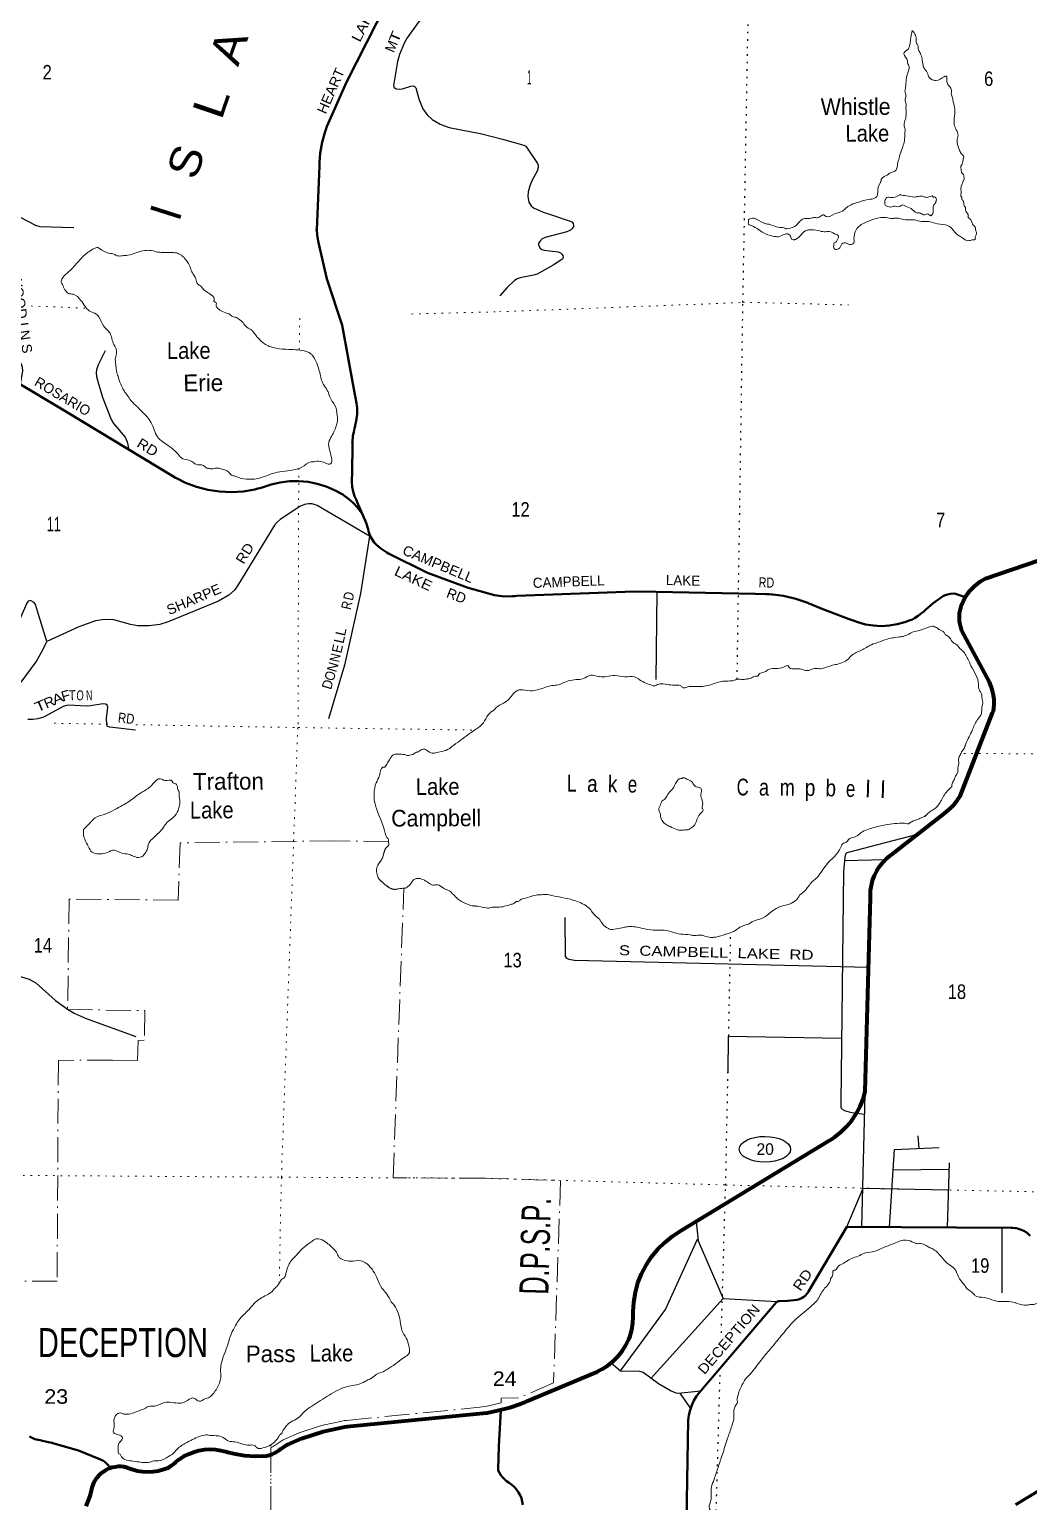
# Model space of a CAD drawing. Header units: feet. Extents: x -493433 to -244333, y 184684 to 373072.
# Drawn here: x -403389 to -391363, y 340089 to 357814 of the extents above; entities that cross this region are included whole.
import ezdxf
from ezdxf.enums import TextEntityAlignment as Align

# ---------------------------------------------------------------- set-up
doc = ezdxf.new("R2010")
doc.units = ezdxf.units.FT
doc.header["$LTSCALE"] = 60
for name, pattern in [('DOT_DASHED', [7.7, 5, -1.2, 0.3, -1.2]), ('DOTTED', [1.5, 0.3, -1.2]), ('LONG_DASH_SHORT_DASH', [9.9, 6, -1.2, 1.5, -1.2])]:
    doc.linetypes.add(name, pattern=pattern)
for name, color, linetype, lineweight in [('11', 7, 'LONG_DASH_SHORT_DASH', 60), ('17', 7, 'Continuous', 25), ('23', 7, 'Continuous', 70), ('26', 7, 'Continuous', 40), ('27', 7, 'Continuous', 13), ('29', 7, 'Continuous', 25), ('30', 7, 'Continuous', 13), ('39', 7, 'Continuous', 13), ('41', 7, 'Continuous', 13), ('44', 7, 'DOT_DASHED', 13), ('6', 7, 'DOTTED', 25), ('7', 7, 'DOTTED', 13)]:
    doc.layers.add(name, color=color, linetype=linetype, lineweight=lineweight)
doc.layers.add('42', color=7, linetype='Continuous')

msp = doc.modelspace()

# ---------------------------------------------------------------- linework, layer by layer
at = {"layer": '11'}
msp.add_lwpolyline([(-391518.18, 340051.89), (-391062.98, 340327.45), (-390511.72, 340572.89), (-390125.9, 340666.28), (-389690.51, 340664.76), (-389327.39, 340589.64), (-388778.07, 340445.39), (-388372.74, 340286.98), (-388129.99, 340088.07)], dxfattribs=at)
at = {"layer": '17'}
msp.add_ellipse((-394536.5, 344330.83), major_axis=(-309.24, 1), ratio=0.500121, dxfattribs=at)
at = {"layer": '23'}
for points in [[(-392126.98, 350977.87), (-392072.92, 351051.3), (-392013.55, 351110.72), (-391946.75, 351165.18), (-391881.87, 351203.94), (-390743.54, 351592.23)], [(-397968.34, 341147.99), (-397881.08, 341158.32), (-397753.42, 341186.79), (-397606.75, 341221.41), (-397464.5, 341271.18), (-397450.34, 341277.23), (-397426.48, 341287.42), (-397400.34, 341298.36), (-396588.67, 341638.08), (-396563.56, 341648.58), (-396538.67, 341661.33), (-396492.42, 341685), (-396425.37, 341728.71), (-396363.25, 341779.19), (-396306.75, 341835.89), (-396256.49, 341898.18), (-396213.01, 341965.39), (-396176.8, 342036.77), (-396171.48, 342049.75), (-396159.62, 342078.72), (-396153.91, 342099.75), (-396138.7, 342155.73), (-396125.28, 342238.57), (-396120.6, 342322.36), (-396121.44, 342361.82), (-396121.65, 342371.74), (-396114.73, 342489.8), (-396095.5, 342606.49), (-396064.19, 342720.53), (-396021.12, 342830.68), (-395966.78, 342935.72), (-395901.75, 343034.5), (-395826.76, 343125.95), (-395742.61, 343209.05), (-395650.24, 343282.91), (-395550.66, 343346.7), (-393761.23, 344436.91), (-393749.01, 344444.36), (-393711.23, 344469.53), (-393698.45, 344478.04), (-393622.38, 344537.65), (-393552.96, 344604.88), (-393490.95, 344678.99), (-393437.02, 344759.19), (-393391.77, 344844.58), (-393355.7, 344934.23), (-393329.2, 345027.16), (-393267.13, 347363.99), (-393266.47, 347389.02), (-393265.38, 347413.99), (-393263.98, 347445.97), (-393255.06, 347507.56), (-393239.74, 347567.88), (-393218.2, 347626.28), (-393190.68, 347682.1), (-393157.47, 347734.74), (-393118.94, 347783.61), (-393075.51, 347828.2), (-393052.67, 347847.2), (-393027.99, 347867.73), (-393002.67, 347887.41), (-392378.34, 348372.48), (-392346.02, 348399.87), (-392320.79, 348421.26), (-392296.02, 348444.29), (-392261.74, 348478.54), (-392221.23, 348528.52), (-392186.17, 348582.45), (-391796.78, 349586.55), (-391787.09, 349611.54), (-391782.75, 349636.55), (-391777.43, 349689.9), (-391777.71, 349744.6), (-391783.72, 349798.98), (-391795.37, 349852.43), (-391812.55, 349904.37), (-391835.06, 349954.22), (-392166.47, 350572.73), (-392194.15, 350684.91), (-392194.15, 350786.41), (-392171.89, 350882.96), (-392126.98, 350977.87)], [(-402240.89, 340507.83), (-402225.82, 340504.78), (-402190.89, 340491.31), (-402154.99, 340477.49), (-402092.4, 340460.66), (-402028.39, 340450.47), (-401963.67, 340447.02), (-401898.94, 340450.35), (-401834.91, 340460.43), (-401772.29, 340477.15), (-401736.77, 340490.75), (-401711.85, 340500.3), (-401686.77, 340517.46), (-401675.24, 340525.34), (-401650.14, 340542.52), (-401625.24, 340564.12), (-401588.83, 340594.04), (-401533.46, 340630.58), (-401474.57, 340661.12), (-401412.81, 340685.34), (-401348.85, 340702.98), (-401283.41, 340713.83), (-401217.18, 340717.78), (-401150.91, 340714.79), (-401085.31, 340704.89), (-401050.24, 340695.76), (-401025.24, 340691.17), (-401000.24, 340684.51), (-400932.64, 340666.5), (-400802.09, 340644.07), (-400669.9, 340635.41), (-400537.53, 340640.62), (-400502.67, 340648.63), (-400468.83, 340660.24), (-400436.4, 340675.32), (-400413.83, 340688.84), (-400388.83, 340705.41), (-400363.83, 340722.59), (-400327.07, 340747.86), (-400298.38, 340767.58), (-400277.07, 340776.79), (-400114.68, 340846.92), (-399852.94, 340932.65), (-399613.42, 340984.15), (-399591.06, 340988.96), (-399563.42, 340991.67), (-397968.34, 341147.99)], [(-402707.48, 340034.93), (-402662.55, 340146.5), (-402640.92, 340216.79), (-402640.29, 340221.26), (-402633.17, 340256.41), (-402622.42, 340290.63), (-402608.15, 340323.53), (-402590.52, 340354.77), (-402569.72, 340383.99), (-402545.98, 340410.87), (-402519.56, 340435.13), (-402490.75, 340456.49), (-402459.87, 340474.72), (-402427.25, 340489.63), (-402393.25, 340501.04), (-402358.24, 340508.84), (-402322.61, 340512.94), (-402286.74, 340513.29), (-402251.04, 340509.88), (-402240.89, 340507.83)]]:
    msp.add_lwpolyline(points, dxfattribs=at)
at = {"layer": '26'}
for p, q in [((-399938.86, 355397.25), (-399938.77, 355399.79)), ((-399930.06, 355399.45), (-399930.06, 355399.46)), ((-399501.81, 352832.89), (-399502.61, 352845.35)), ((-397704.46, 350988.72), (-397792.07, 351003.95)), ((-397677.3, 350986.16), (-397704.47, 350988.55)), ((-397747.19, 340463.91), (-397747.26, 340464.37))]:
    msp.add_line(p, q, dxfattribs=at)
for points in [[(-399930.06, 355399.46), (-399898.43, 356166.62), (-399897.4, 356191.65), (-399895.79, 356216.62), (-399888.79, 356325.53), (-399866.23, 356457.8), (-399829.96, 356586.98), (-399827.16, 356594.9), (-399818.38, 356619.78), (-399807.37, 356644.9), (-399572.62, 357180.24), (-399092.4, 358124.74), (-398789.74, 358754.86), (-398369.42, 359756.88), (-398358.85, 359782.09), (-398345.54, 359806.88), (-398332.25, 359831.62), (-398318.86, 359856.57), (-398296.83, 359881.62), (-398290.3, 359889.04), (-398258.54, 359918.32), (-398236.66, 359935.26)], [(-399501.44, 352844.18), (-399494.41, 352920.46), (-399485.86, 352964.4), (-399481.01, 352989.33), (-399475.4, 353014.4), (-399469.83, 353039.27), (-399467.78, 353049.53), (-399455.4, 353095.87), (-399446.1, 353180.67), (-399445.71, 353265.89), (-399446.77, 353282.23), (-399453.06, 353315.89), (-399488.85, 353507.66), (-399623.14, 354254.11), (-399808.72, 354810.1), (-399912.31, 355264.32), (-399918.87, 355293.09), (-399922.28, 355314.32), (-399926.85, 355342.83), (-399930.06, 355399.46)], [(-399389.77, 351988.5), (-399395.22, 351996.88), (-399440.18, 352057.85), (-399491.28, 352113.78), (-399547.94, 352164.06), (-399609.54, 352208.15), (-399617.53, 352213.21), (-399715.44, 352267.72), (-399818.51, 352311.7), (-399925.61, 352344.67), (-400035.57, 352366.26), (-400147.19, 352376.23), (-400259.24, 352374.49), (-400370.49, 352361.04), (-400479.73, 352336.04), (-400585.76, 352299.75), (-400589.57, 352298.62), (-400614.37, 352291.26), (-400639.57, 352285.07), (-400676.45, 352276), (-400816.3, 352252.71), (-400957.82, 352244.16), (-401099.45, 352250.46), (-401239.66, 352271.52), (-401376.89, 352307.12), (-401509.65, 352356.88), (-401611.49, 352407.74), (-401629.05, 352416.51), (-401661.49, 352436.1), (-402929.27, 353201.4), (-403358.63, 353456.84), (-403517.35, 353552.97)], [(-397792.07, 351003.95), (-398106.98, 351091.34), (-398597.94, 351273.39), (-399067.18, 351505.77), (-399085.79, 351515.66), (-399110.02, 351530.84), (-399134.95, 351546.45), (-399160.02, 351565.61), (-399213.08, 351610.07), (-399213.42, 351610.4), (-399238.79, 351638.31), (-399261.11, 351668.72), (-399280.13, 351701.29), (-399295.64, 351735.67), (-399307.47, 351771.49), (-399313.09, 351797.43), (-399336.84, 351874.47), (-399443.42, 352120.83), (-399454.23, 352145.83), (-399465.12, 352170.83), (-399475.07, 352194.18), (-399491.93, 352249.04), (-399502.96, 352305.35), (-399508.05, 352362.51), (-399507.3, 352409.04), (-399505.01, 352452.34), (-399504.95, 352459.04), (-399501.38, 352832.92)], [(-397677.28, 350986.31), (-397572.61, 350991.3), (-397547.61, 350992.05), (-397522.61, 350993.01), (-396108.61, 351047.11), (-395846.34, 351042.93), (-394654.19, 351019.68), (-394527.15, 351015.71), (-394489.58, 351012.98), (-394455.09, 351010.47), (-394439.58, 351008.58), (-394313.26, 350993.14), (-394164.69, 350958.94), (-394020.52, 350909.4), (-394006.84, 350903.65), (-393981.84, 350893.15), (-393956.84, 350882.52), (-393860.91, 350843.82), (-393522.62, 350713.59), (-393497.62, 350705.32), (-393472.62, 350695.94), (-393419.24, 350675.9), (-393326.32, 350651.07), (-393231.32, 350636.09), (-393135.27, 350631.12), (-393039.23, 350636.22), (-392944.25, 350651.33), (-392851.37, 350676.28), (-392786.6, 350701.19), (-392761.57, 350710.82), (-392736.6, 350726.08), (-392693.27, 350752.57), (-392651.7, 350784.39), (-392626.8, 350803.72), (-392601.7, 350825.8), (-392511.14, 350905.5), (-392385.58, 350994.56), (-392337.65, 351011.69), (-392303.01, 351016.64), (-392256.01, 351021.59), (-392218.89, 351011.69), (-392126.98, 350977.87)], [(-394359.43, 342501.8), (-394262.91, 342503.84), (-394182.99, 342513.95), (-394151.32, 342518.64), (-394132.99, 342523.3), (-394111.34, 342531.21), (-394089.85, 342541.72), (-394069.58, 342554.42), (-394052.83, 342567.54), (-394027.53, 342592.74), (-394012.95, 342617.24), (-393549, 343396.98), (-391571.51, 343383.73), (-391550.88, 343383.6), (-391521.51, 343380.13), (-391514.13, 343379.26), (-391482.32, 343372.08), (-391451.44, 343361.62), (-391421.82, 343347.98), (-391393.78, 343331.32), (-391367.65, 343311.83), (-391343.69, 343289.71)], [(-395358.55, 341357.78), (-395347.81, 341372.04), (-395332.49, 341392.39), (-395307.57, 341422.04), (-394402.31, 342484.93)], [(-394402.25, 342484.87), (-394397.57, 342488.98), (-394392.48, 342492.57), (-394387.05, 342495.62), (-394381.33, 342498.08), (-394375.39, 342499.92), (-394369.28, 342501.14), (-394363.08, 342501.71), (-394359.43, 342501.74)], [(-395483.74, 339618.4), (-395460.08, 341069.46), (-395452.12, 341130.76), (-395437.8, 341190.88), (-395417.27, 341249.19), (-395390.76, 341305.02), (-395358.55, 341357.78)], [(-397747.19, 340463.91), (-397747.24, 340472.71), (-397747.95, 340483.77), (-397739.64, 340752.83), (-397716.3, 341190.44)], [(-403122.48, 340797.72), (-403230.88, 340821.16), (-403260.63, 340827.59), (-403280.88, 340830.94), (-403286.96, 340831.95), (-403322.2, 340841.59), (-403356.24, 340854.86), (-403388.7, 340871.62)], [(-403106.65, 340794.3), (-403122.48, 340797.72), (-403135.28, 340801.5)], [(-402540.03, 340597.96), (-402553.87, 340605.16), (-402796.65, 340701.57), (-403122.48, 340797.72)], [(-402420.05, 340496.1), (-402430.66, 340513.29), (-402444.84, 340531.94), (-402460.89, 340549), (-402478.64, 340564.29), (-402497.88, 340577.64), (-402518.42, 340588.91), (-402540.03, 340597.97)], [(-397747.19, 340463.91), (-397732.78, 340434.36), (-397715.36, 340406.48), (-397695.13, 340380.57), (-397672.29, 340356.92), (-397647.11, 340335.79), (-397647.09, 340335.77), (-397612.83, 340314.94), (-397580.93, 340290.64), (-397551.75, 340263.14), (-397525.6, 340232.74), (-397502.77, 340199.77), (-397483.52, 340164.59), (-397468.04, 340127.6), (-397456.52, 340089.19), (-397449.08, 340049.79)]]:
    msp.add_lwpolyline(points, dxfattribs=at)
at = {"layer": '29'}
for p, q in [((-395837.86, 351042.76), (-395849.51, 349988.53)), ((-393094.02, 347814.4), (-393579.34, 347805.58)), ((-393368.29, 343395.77), (-393330.84, 344996.01)), ((-392680.94, 344341.61), (-392692.68, 344493.65)), ((-392994.86, 344081.86), (-392321.69, 344090.4)), ((-392319.26, 344169), (-392343.42, 343388.9)), ((-393549, 343396.98), (-393352.03, 343861.94)), ((-393352.03, 343861.94), (-392326.56, 343841.45)), ((-391685.22, 343384.49), (-391686.14, 342600.09)), ((-395907.5, 341576.41), (-395038.15, 342535.01)), ((-395560.29, 341394.26), (-395431.94, 341207.51))]:
    msp.add_line(p, q, dxfattribs=at)
for points in [[(-398688.2, 357925.39), (-398841.81, 357714.05), (-398872.58, 357658.86), (-398934.9, 357511.09), (-398960.28, 357427.97), (-398973.06, 357333.6), (-399007.43, 357141.01), (-399001.83, 357118.57), (-398974.09, 357100.69), (-398939.51, 357095.48), (-398896.83, 357099.53), (-398796.42, 357132.42), (-398761.36, 357134.18), (-398738.72, 357111.64), (-398700.51, 356978.69), (-398655.64, 356859.97), (-398602.56, 356786.08), (-398539.79, 356729.59), (-398443.31, 356672.94), (-398392.53, 356652.16), (-398335.05, 356632.77), (-397944.47, 356555.95), (-397693.89, 356493.95)], [(-397693.89, 356493.95), (-397438.77, 356421.58), (-397415.98, 356408.63), (-397396.49, 356386.7), (-397304.72, 356248.24), (-397272.24, 356199.02), (-397267.36, 356179.52), (-397266.15, 356151.08), (-397277.11, 356106.4), (-397343.73, 355991.94), (-397367.25, 355930.91), (-397386.74, 355857.79), (-397389.55, 355804.06), (-397377, 355735.92), (-397349.25, 355690.8), (-397320.96, 355665.23), (-397204.02, 355614.05), (-397129.16, 355588.06), (-396882.44, 355506.9), (-396861.73, 355495.84), (-396845.89, 355477.56), (-396838.58, 355456.84), (-396841.37, 355435.8), (-396860.51, 355411.75), (-396876.35, 355398.34), (-396921.11, 355379.12), (-397180.71, 355307.91), (-397216.2, 355291.1), (-397238.13, 355274.04), (-397251.53, 355256.97), (-397262.72, 355237.22), (-397262.49, 355217.98), (-397258.84, 355207.01), (-397241.79, 355182.63), (-397222.3, 355165.57), (-397193.56, 355157.54), (-397024.44, 355136.14), (-396998.16, 355124.14), (-396981.1, 355108.29), (-396968.92, 355091.23), (-396963.12, 355068.66), (-396967.7, 355057.11), (-396979.88, 355042.48), (-397085.92, 354974.67), (-397247.87, 354882.83), (-397278.33, 354868.21), (-397322.2, 354854.8), (-397480.54, 354823.12), (-397516.7, 354812.43), (-397552.4, 354790.22), (-397637.67, 354708.36), (-397727.63, 354607.58)], [(-402855.51, 355423.92), (-403258.9, 355436.56), (-403312.95, 355453.81), (-403504.51, 355555.41), (-403548.02, 355566.51), (-403582.98, 355566.95), (-403626.83, 355543.86), (-403666.06, 355511.53), (-403696.38, 355467.69), (-403723.76, 355403.01), (-403730.68, 355317.58), (-403731.52, 355204.74), (-403547.43, 353950.24), (-403529.9, 353883.71), (-403476.97, 353750.42), (-403472.2, 353699), (-403500.57, 353542.8)], [(-402478.17, 353944.07), (-402562.88, 353775.19), (-402583.57, 353714.09), (-402585.96, 353678.21), (-402583.65, 353636.65), (-402558.26, 353548.91), (-402504.55, 353373.45), (-402406.46, 353117.03), (-402375.94, 353070.95), (-402235.26, 352903.99), (-402212.07, 352849.29), (-402192.13, 352756.42)], [(-399294.49, 351711.58), (-399923.93, 352083.56), (-399987.22, 352103.51), (-400028.76, 352103.51), (-400079.54, 352094.27), (-400133.89, 352071.88), (-400370.34, 351914.17), (-400407.26, 351881.85), (-400439.01, 351844.18), (-400882.75, 351113.49), (-400919.63, 351064.47), (-400988.86, 351004.43), (-401112.75, 350929.15), (-401718.17, 350681.17), (-401819.93, 350649.75), (-401948.96, 350634.99), (-402082.82, 350634.99), (-402173.01, 350649.76), (-402373.62, 350704.26), (-402487.13, 350707.63), (-402595.19, 350695.02), (-402792.71, 350622.66), (-403177.99, 350444.12)], [(-399294.49, 351711.58), (-399404.82, 351024.25), (-399595.82, 350157.99), (-399788.44, 349514.89)], [(-403177.99, 350444.12), (-403291.04, 350809.27), (-403315.26, 350888.98), (-403332.27, 350914.28), (-403375.26, 350939.78), (-403402.96, 350930.55), (-403421.14, 350905.24), (-403508.06, 350705.2), (-403838.11, 349854.6), (-403887.63, 349789.91), (-403997.27, 349689.57), (-404312.29, 349485.12)], [(-403489.98, 349955.16), (-403309.77, 350200.37), (-403223.38, 350352.17), (-403177.99, 350444.12)], [(-402114.22, 349376.59), (-402419.78, 349411.24), (-402448.21, 349422.99), (-402458.57, 349436.8), (-402461.69, 349521.27), (-402446.1, 349655.78), (-402455.13, 349676.97), (-402470.55, 349688.31), (-402504.21, 349692.63), (-402655.92, 349670.05), (-402700.2, 349666.72), (-402914.4, 349676.97), (-402937.48, 349675.82), (-402958.25, 349670.05), (-402982.92, 349660.61), (-403195.85, 349543.72), (-403221.35, 349533.82), (-403285.97, 349515.35), (-403347.57, 349503.6), (-403407.58, 349503.6)], [(-392704.22, 348121.51), (-393550.4, 347900.59), (-393566.66, 347882.64), (-393576.41, 347846.08), (-393588.85, 347674.4), (-393623.7, 344893.54), (-393622.66, 344835.91), (-393620.23, 344826.16), (-393605.61, 344811.53), (-393579.03, 344798.27), (-393537.39, 344784.72), (-393488.67, 344774.97), (-393336.51, 344753.8)], [(-396944.78, 347119.79), (-396939.24, 346651.74), (-396923.85, 346629.84), (-396894.62, 346617.65), (-396827.01, 346609.37), (-393289.5, 346521.64)], [(-407176.07, 346719.44), (-403908.03, 346763.6), (-403859.92, 346755.92), (-403827.61, 346732.83), (-403757.99, 346645.29), (-403684.52, 346492.7), (-403661.44, 346469.61), (-403628.94, 346452.84), (-403393.68, 346379.79), (-403310.63, 346335.69), (-403073.67, 346120.84), (-402932.13, 346017.05), (-402849.04, 345970.87), (-402704.8, 345903.54), (-402109.93, 345687.68)], [(-393614.04, 345664.07), (-394977.24, 345689.01), (-394984.55, 345252.71)], [(-393038.79, 343393.56), (-392978.22, 344328.56), (-392441.02, 344352.14)], [(-395364.05, 343460.39), (-395341.24, 343228.24), (-395038.15, 342535.01), (-394387.05, 342495.62)], [(-396276.02, 341662.04), (-396025.68, 341998.54), (-395731.76, 342400.45), (-395348.43, 343247.73)], [(-396387.16, 341759.76), (-396276.02, 341662.04), (-396046.77, 341657.56), (-396001.82, 341648.62), (-395818.74, 341508.45), (-395664.27, 341421.13), (-395608.24, 341396.75), (-395580.68, 341395.32), (-395308.55, 341420.87)]]:
    msp.add_lwpolyline(points, dxfattribs=at)
at = {"layer": '39'}
for p, q in [((-393391.22, 355453.6), (-393377.21, 355465.08)), ((-392856.69, 348258.29), (-392860.46, 348258.99)), ((-396371.15, 346976.27), (-396254.13, 346997.73))]:
    msp.add_line(p, q, dxfattribs=at)
for points in [[(-392763.72, 357801.95), (-392783.46, 357685.49), (-392831.75, 357559.82), (-392852.35, 357546.33), (-392863.17, 357522.45), (-392821.43, 357436.35), (-392820.16, 357412.08), (-392806.72, 357389.45), (-392811.35, 357304.81), (-392836.46, 357210.71), (-392843.47, 357114.03), (-392850.77, 357073.88), (-392840.47, 357015.02), (-392847.95, 356968.82), (-392837.53, 356913.98), (-392838.09, 356895.83), (-392837.54, 356782.76), (-392845.08, 356734.55), (-392861.44, 356662.39), (-392848.88, 356611.52), (-392851.95, 356577.29), (-392854.57, 356492.59), (-392870.91, 356420.42), (-392910.88, 356302.57), (-392945.67, 356156.29), (-392952.53, 356130.26), (-392981.63, 356102.91), (-393028.51, 356088.24), (-393049.24, 356070.71), (-393119.11, 356030.51), (-393135.99, 356006.81), (-393140.7, 355984.76), (-393147.12, 355972.84), (-393179.21, 355848.68), (-393182.16, 355818.5), (-393203.2, 355790.89), (-393294.81, 355765.5), (-393427.13, 355729.28), (-393523.14, 355691.92), (-393556.15, 355668.72), (-393601.83, 355627.76), (-393697.79, 355592.41), (-393803.64, 355563.44), (-393833.33, 355582.53), (-393845.55, 355578.88), (-393857.9, 355571.2), (-393907.1, 355546.49), (-393947.38, 355549.78), (-393994.19, 355537.11), (-394024.44, 355538.05), (-394070.94, 355535.47), (-394118.44, 355500.63), (-394160.19, 355455.51), (-394258.3, 355416.19), (-394284.58, 355414.99), (-394310.48, 355425.9), (-394372.87, 355431.9), (-394486.81, 355467.77), (-394526.95, 355475.09), (-394636.31, 355528.98), (-394644.25, 355533.26), (-394725.1, 355529.74), (-394733.42, 355521.93), (-394734.41, 355489.66), (-394736.74, 355479.64), (-394701.25, 355452.28), (-394611.87, 355405.07), (-394554.57, 355364.91), (-394442.71, 355327.09), (-394374.33, 355318.89), (-394294.63, 355350.7), (-394272.32, 355354.05), (-394228.83, 355324.42), (-394209.91, 355283.45), (-394181.68, 355282.57), (-394167.44, 355286.16), (-394028.78, 355396.88), (-394010.51, 355400.34), (-393893.68, 355392.64), (-393821.46, 355378.27), (-393764.81, 355382.55), (-393673.17, 355343.33), (-393657.23, 355336.78), (-393665.13, 355276.47), (-393684.03, 355252.83), (-393704.51, 355243.38), (-393707.21, 355221.26), (-393708.33, 355184.95), (-393686.7, 355166.1), (-393639.83, 355180.79), (-393633.59, 355186.65), (-393599.59, 355242.11), (-393575.27, 355245.38), (-393539.34, 355232.14), (-393495.17, 355224.7), (-393476.77, 355232.2), (-393464.76, 355294.41)], [(-393377.21, 355465.08), (-393239.63, 355525.56), (-393213.11, 355534.82), (-393077.44, 355548.73), (-393001.06, 355538.26), (-392958.52, 355542.99), (-392840.11, 355521.1), (-392735.13, 355521.84), (-392653.01, 355501.1), (-392566.17, 355502.41), (-392488.15, 355479.78), (-392365.58, 355461.81), (-392299.97, 355429.47), (-392249.22, 355373.37), (-392180.26, 355318.71), (-392172.32, 355314.43), (-392110.99, 355274.15), (-392074.75, 355270.99), (-392030.08, 355279.68), (-392019.99, 355279.36), (-392003.11, 355303.06), (-392006.9, 355311.26), (-391991.85, 355341.06), (-391998.36, 355391.73), (-392012.88, 355444.68), (-392026.68, 355455.21), (-392058.91, 355522.84), (-392092.01, 355562.23), (-392089.68, 355572.25), (-392118.24, 355627.66), (-392128.67, 355682.49), (-392136.49, 355690.81), (-392152.64, 355755.92), (-392164.37, 355768.4), (-392167.54, 355796.76), (-392175.48, 355801.05), (-392174.29, 355839.37), (-392175.56, 355863.63), (-392149.59, 355985.96), (-392143.16, 355997.88), (-392143.5, 356052.4), (-392156.74, 356081.08), (-392172.56, 356091.66), (-392168.35, 356097.59), (-392176.04, 356109.94), (-392173.77, 356117.94), (-392178.7, 356154.44), (-392156.92, 356206.24), (-392151.77, 356242.42), (-392146.24, 356290.7), (-392167.8, 356311.56), (-392192.71, 356354.74), (-392221.87, 356456.59), (-392220.75, 356492.89), (-392212.64, 356559.26), (-392241.02, 356620.71), (-392259.14, 356687.91), (-392254.58, 356770.53), (-392253.35, 356875.47), (-392272.8, 356964.91), (-392274.44, 356977.08), (-392291.1, 357026.05), (-392295.04, 357094.81), (-392325.87, 357142.2), (-392346.62, 357189.29), (-392354.78, 357252.13), (-392377.21, 357244.76), (-392477.51, 357199.45), (-392503.66, 357202.29), (-392566.88, 357246.67), (-392575.98, 357279.26), (-392614.5, 357339.01), (-392633.36, 357382), (-392645.05, 357461.1), (-392665.31, 357524.31), (-392676.72, 357546.88), (-392688.13, 357569.44), (-392696.6, 357622.2), (-392711.86, 357650.94), (-392716.05, 357711.64), (-392723.11, 357744.16), (-392759.95, 357798.07)], [(-392912.73, 355827.87), (-392905.46, 355823.95), (-392833.17, 355811.58), (-392736.75, 355796.46), (-392706.38, 355799.53), (-392657.73, 355806.09), (-392609.59, 355796.5), (-392559.12, 355796.93), (-392516.52, 355803.68), (-392508.82, 355791.32), (-392502.65, 355795.17), (-392474.85, 355780.16), (-392473.52, 355757.91), (-392482.46, 355729.93), (-392507.84, 355692.37), (-392511.41, 355642.01), (-392511.59, 355635.96), (-392516.74, 355599.78), (-392535.7, 355574.13), (-392535.52, 355580.18), (-392535.7, 355574.13), (-392569.49, 355591.35), (-392614.22, 355580.64), (-392664.02, 355602.38), (-392708.25, 355607.81), (-392775.39, 355656.34), (-392859.03, 355693.29), (-392880.96, 355702.06), (-392911.82, 355682.84), (-392986.44, 355685.17), (-392996.65, 355681.45), (-393023.05, 355676.23), (-393059.23, 355681.4), (-393088.91, 355700.5), (-393094.28, 355722.87), (-393091.32, 355753.07), (-393067.96, 355790.69), (-393015.47, 355791.06), (-392911.19, 355824.34)], [(-393464.76, 355294.41), (-393439.21, 355402.61), (-393391.22, 355453.6), (-393383.35, 355459.5)], [(-402355.88, 353844.66), (-402344.68, 353967.52), (-402361.95, 354002.29), (-402392.41, 354073.74), (-402405.19, 354126.56), (-402438.09, 354181.93), (-402496.99, 354246.04), (-402554.76, 354354.56), (-402586.2, 354387.67), (-402652.03, 354417.64), (-402709.33, 354465.57), (-402715.17, 354473.79), (-402769.68, 354551.93), (-402864.68, 354625.06), (-402918.87, 354636.56), (-402992.88, 354741.46), (-403006.28, 354770.07), (-402990.87, 354820.13), (-402914.2, 354898.9), (-402795.95, 355025.04), (-402688.41, 355127.23), (-402628.84, 355168.08)], [(-402628.84, 355168.08), (-402604.17, 355175.55), (-402588.28, 355185.45), (-402567.72, 355190.72)], [(-402567.72, 355190.72), (-402432.29, 355120.57), (-402370.08, 355106.85), (-402336.21, 355089.81), (-402267.59, 355090.04), (-402206.94, 355094.53), (-402093.02, 355129.93), (-402042.19, 355144.76), (-401961.22, 355154.76), (-401802.47, 355128.43), (-401633.02, 355126.04), (-401580.99, 355108.54), (-401549.24, 355087.53), (-401526.48, 355064.97)], [(-401525.58, 355064.02), (-401461.43, 354970.17), (-401436.86, 354904.93), (-401427.29, 354884.48), (-401386.74, 354812.77), (-401364.14, 354749.59), (-401326.5, 354722.37), (-401293.19, 354683.15), (-401170.58, 354585.07), (-401164.88, 354570.79), (-401169.54, 354546.69), (-401165.77, 354536.49), (-401139.85, 354523.7), (-401140.47, 354499.49), (-401123.4, 354456.65), (-401063.89, 354416.75), (-400989.17, 354389.72)], [(-400989.17, 354389.72), (-400981.92, 354386.35), (-400942.31, 354357.05), (-400898.2, 354345.81), (-400870.43, 354326.92), (-400854.56, 354316.41), (-400758.17, 354219.02), (-400722.32, 354199.91), (-400696.78, 354173.01), (-400561.19, 354030.17), (-400501.45, 353998.34), (-400419.29, 353976.01), (-400266.28, 353961.94), (-400057.06, 353936.32), (-400013.16, 353917), (-399985.54, 353892.06), (-399935.28, 353805.95), (-399916.29, 353759.03), (-399877.81, 353606.61), (-399874.14, 353592.37), (-399795.07, 353449), (-399753.22, 353348.98), (-399716.25, 353295.53), (-399683.29, 353163.45), (-399680.66, 353108.87), (-399692.19, 353052.64), (-399748.02, 352920.85), (-399786.38, 352841.09), (-399772.82, 352739.79), (-399778.96, 352578.44), (-399795.05, 352580.88), (-399864.96, 352608.94), (-399953.69, 352611.25), (-399963.83, 352609.5), (-399998.15, 352608.37), (-400108.81, 352542.61), (-400210.51, 352510.93), (-400348.26, 352490.29), (-400459.8, 352468.96), (-400535.19, 352440.64), (-400584.1, 352421.71), (-400742.12, 352397.57), (-400870.72, 352419.08), (-400912.65, 352436.32), (-400936.76, 352440.98), (-400972.54, 352462.1), (-401009.88, 352501.43), (-401073.94, 352521.26), (-401085.94, 352525.62), (-401132.17, 352532.88), (-401194.99, 352522.39), (-401235.17, 352529.5), (-401257.31, 352532.09), (-401292.83, 352563.3), (-401387.3, 352577.86), (-401432.81, 352613.37), (-401540.98, 352644.45), (-401602.06, 352702.57), (-401760.19, 352831.84), (-401835.33, 352892.35), (-401913.79, 353059.93), (-401960.34, 353133.83), (-402068.42, 353247.67), (-402076.28, 353255.95), (-402113.77, 353289.22), (-402213.58, 353410.93), (-402246.68, 353458.23), (-402322.81, 353637.87), (-402339.43, 353698.87), (-402355.88, 353844.66)], [(-397801.32, 349613.35), (-397795.46, 349622.29), (-397681.96, 349703.52), (-397661.41, 349714.99), (-397565.56, 349812.92), (-397530.22, 349846.12), (-397481.27, 349862.76), (-397362.54, 349850.97), (-397248.94, 349869.62), (-397077.95, 349916.74), (-397041.52, 349919.63), (-396904.75, 349969.85), (-396809.42, 349985.03), (-396722.21, 349998.46), (-396630.17, 350037.96), (-396557.82, 350027.61), (-396529.72, 350022.7), (-396442.95, 350022), (-396341.63, 350034.97), (-396221.02, 350019.08), (-396106.02, 350017.5), (-396044.5, 349983.27), (-395889.21, 349913.8), (-395871.18, 349909.21), (-395813.99, 349931.63), (-395761.43, 349934.03), (-395671.01, 349921.1), (-395574.21, 349918.06), (-395542.26, 349906.96), (-395532.62, 349892.53), (-395488.31, 349889.13), (-395437.4, 349903.68), (-395431.36, 349903.5), (-395308.29, 349901.66), (-395225.19, 349913.18), (-395074.35, 349960.93), (-395007.5, 349968.94), (-394902.27, 349977.74), (-394867.56, 349990.79), (-394799.06, 349986.62), (-394748.33, 349995.12), (-394713.88, 350000.1), (-394650.43, 350028.39), (-394613.95, 350033.3), (-394611.68, 350041.3), (-394525.57, 350085.04), (-394513.15, 350094.74), (-394484.43, 350109.99), (-394305.92, 350138.71), (-394253.13, 350149.17), (-394249.34, 350140.98), (-394120.97, 350114.75), (-394046.86, 350096.27), (-394008.55, 350095.07), (-393969.73, 350110), (-393906.86, 350120.14), (-393880.77, 350115.29), (-393815.81, 350127.38), (-393691.5, 350165.87), (-393658.99, 350172.92), (-393521.52, 350245.32), (-393513.15, 350255.15), (-393492.29, 350276.71), (-393375.31, 350339.66), (-393252.15, 350406.45), (-393168.48, 350436.12), (-393066.41, 350473.3), (-392897.99, 350502.33), (-392851.23, 350512.98), (-392761.08, 350556.58), (-392667.51, 350579.89), (-392532.88, 350626.13), (-392506.6, 350627.33), (-392466.71, 350611.94), (-392463.24, 350611.74)], [(-392438.4, 350588.78), (-392448.39, 350594.29), (-392459.88, 350605.67), (-392466.71, 350611.94)], [(-392438.4, 350588.78), (-392379.03, 350550.96), (-392359.67, 350524.11), (-392339.83, 350513.4), (-392271.61, 350434.55), (-392226.17, 350402.85), (-392198.87, 350371.7), (-392157.7, 350332.06), (-392086.51, 350218.8), (-392056.25, 350153.25), (-391964.35, 349926.3), (-391958.14, 349865.54), (-391937.02, 349830.56), (-391923.07, 349759.47), (-391914.78, 349700.67), (-391926.93, 349634.43), (-391927.24, 349624.35), (-391930.68, 349578.03), (-391975.2, 349508.77), (-392037.6, 349383.54), (-392117.56, 349212.46), (-392129.3, 349182.91)], [(-397817.18, 349608.14), (-397868.33, 349563.04), (-397925.36, 349463.57), (-398007.88, 349393.05), (-398108.55, 349322.99), (-398303.94, 349178.68), (-398375.7, 349134.11), (-398467.07, 349112.27), (-398501.61, 349103.07), (-398556.1, 349102.47), (-398631.66, 349146.83), (-398674.2, 349139.86), (-398723.38, 349110.86), (-398735.53, 349109.16), (-398772.45, 349085.9), (-398780.57, 349084.09), (-398837.39, 349071.43), (-398873.43, 349082.46), (-398945.98, 349086.37), (-399000.52, 349083.75), (-399033.57, 349054.33), (-399056.67, 349018.6), (-399086.2, 348968.89), (-399125.55, 348929.53), (-399133.61, 348929.74), (-399162.97, 348886.09), (-399176.52, 348829.92), (-399215.09, 348742.09), (-399240.56, 348613.56), (-399241.39, 348581.28), (-399129.52, 348221.04), (-399122.03, 348198.64), (-399082.62, 348082.54), (-399072.79, 348072.19), (-399067.99, 348036.21)], [(-397801.22, 349613.47), (-397805.45, 349611.52), (-397809.39, 349607.79), (-397813.21, 349606.38), (-397816.03, 349608.23), (-397817.18, 349608.14)], [(-392177.16, 349096.24), (-392205.8, 349018.41), (-392203.19, 348971.9), (-392214.71, 348925.83), (-392211.45, 348878.62)], [(-392182, 349088.01), (-392169.56, 349114.37), (-392142.32, 349151.09), (-392128.74, 349176.31), (-392129.3, 349182.91)], [(-392288.51, 348695.38), (-392278.45, 348742.29), (-392255.82, 348785.85), (-392243.44, 348821.34), (-392226.43, 348847.73), (-392212.86, 348875.24)], [(-402739.68, 348178.5), (-402641.19, 348280.04), (-402597.76, 348321.3), (-402469.43, 348368.45), (-402361.1, 348422.15), (-402185.01, 348522.56), (-402047.26, 348621.94), (-401934.4, 348695.72), (-401859.74, 348774.53), (-401829.02, 348791.9), (-401814.91, 348791.53), (-401758.91, 348771.9), (-401670.34, 348763.55), (-401666.61, 348751.34), (-401626.74, 348732.14), (-401606, 348675.07), (-401598.5, 348652.67), (-401586.98, 348630.16), (-401588.25, 348579.72), (-401579.21, 348539.11), (-401582.87, 348474.6), (-401609.28, 348388.48), (-401682.03, 348305.58), (-401743.91, 348252.69), (-401762.79, 348224.91), (-401881.08, 348096.77), (-401958.26, 347997.83), (-401967.51, 347951.64), (-401995.18, 347895.83), (-402032.5, 347856.43), (-402054.94, 347846.92), (-402133.38, 347857.03), (-402185.25, 347880.58), (-402251.59, 347890.38), (-402345.54, 347925.13), (-402389.75, 347932.33), (-402432.67, 347911.24), (-402513.94, 347889.12), (-402598.64, 347891.33), (-402634.53, 347908.41), (-402677.29, 347972.1), (-402723.37, 348064.15), (-402739.78, 348133.21), (-402738.59, 348179.61)], [(-395530.06, 348796.32), (-395564.53, 348791.34), (-395623.54, 348710.43), (-395718.32, 348582.19), (-395751.94, 348538.83), (-395766.3, 348531.2), (-395794.14, 348479.59), (-395814.34, 348413.6), (-395791.75, 348360.42), (-395792.25, 348344.28), (-395732.72, 348245.52), (-395677.14, 348215.51), (-395597.47, 348180.72), (-395547.31, 348171.08), (-395486.57, 348177.24), (-395474.47, 348176.86), (-395427.48, 348195.57), (-395381.75, 348238.55), (-395368.84, 348264.39), (-395294.35, 348389.23), (-395286.09, 348395.03), (-395283.09, 348427.23), (-395290.78, 348439.59), (-395285.69, 348473.75), (-395297.44, 348550.82), (-395305.48, 348617.69), (-395298.18, 348657.83), (-395309.66, 348678.38), (-395337.58, 348689.35), (-395381.44, 348706.88), (-395420.22, 348758.55), (-395477.82, 348788.62), (-395485.76, 348792.91), (-395521.75, 348804.13), (-395531.96, 348800.41)], [(-392288.51, 348695.38), (-392355.1, 348627.43), (-392431.61, 348502.66), (-392506.82, 348420.24), (-392535.54, 348404.99), (-392610.48, 348338.64)], [(-392805.54, 348247.86), (-392778.86, 348269.81), (-392738.95, 348287.17), (-392710.42, 348296.47), (-392667.1, 348316.13), (-392623.75, 348333.51), (-392596.42, 348354.23)], [(-392805.54, 348247.86), (-392836.14, 348253.6), (-392914.77, 348256.08), (-393139.78, 348224.77), (-393310.77, 348177.65), (-393378.44, 348143.44), (-393444.51, 348095.05), (-393513.82, 348073), (-393574.03, 348018.36), (-393592.31, 348014.9), (-393621.97, 347969.4), (-393796.05, 347756.85), (-393928.48, 347585.38), (-393969.93, 347550.34), (-394009.86, 347499.11), (-394020.32, 347487.32), (-394047.71, 347449.83), (-394118.19, 347389.47), (-394141.49, 347353.86), (-394218.02, 347293.68), (-394244.61, 347282.4), (-394334.14, 347258.96), (-394463.54, 347186.31), (-394566.72, 347112.85), (-394693.23, 347068.36), (-394734.43, 347041.39), (-394764.98, 347032.25), (-394859.16, 346988.78), (-394910.76, 346952.04), (-395002.48, 346922.62), (-395010.67, 346918.85), (-395128.74, 346886.21), (-395171.27, 346881.49), (-395243.61, 346891.83), (-395303.61, 346909.86), (-395386.53, 346904.39), (-395434.73, 346911.95), (-395549.48, 346921.61), (-395749.88, 346968.25), (-395881.07, 346968.34), (-396015.61, 346990.72), (-396176.42, 347011.91), (-396231.18, 347003.53), (-396254.13, 346997.73)], [(-399067.99, 348036.21), (-399067.72, 348033.7), (-399064.66, 347995.26), (-399087.51, 347969.61), (-399145.68, 347825.77), (-399195.98, 347752.38), (-399211.74, 347688.2), (-399199.33, 347621.25), (-399182.05, 347586.48), (-399138.72, 347544.98), (-399099.27, 347509.64), (-398983.49, 347460.18), (-398928.74, 347470.88), (-398906.51, 347472.31), (-398883.72, 347473.05)], [(-398883.72, 347473.05), (-398874.19, 347473.49), (-398833.34, 347492.62), (-398777.14, 347559.79), (-398758.48, 347579.5), (-398723.89, 347590.71), (-398585.98, 347538.68), (-398532.2, 347511.03), (-398475.58, 347515.61), (-398404.03, 347473.37), (-398362.09, 347456.13), (-398245.59, 347356.2), (-398202.09, 347320.74), (-398140.31, 347290.88), (-398036.17, 347259.9), (-398028.1, 347259.69), (-397887.46, 347235.84), (-397859.69, 347232.05)], [(-396371.15, 346976.27), (-396415.41, 346985.07), (-396425.31, 346991.45), (-396488.41, 347039.85), (-396532.86, 347103.82), (-396564.31, 347131.05), (-396595.71, 347160.3), (-396632.45, 347211.91), (-396733.06, 347287.73), (-396810.77, 347320.45), (-397083.32, 347383.5), (-397153.52, 347397.8), (-397228.25, 347396.11), (-397238.39, 347394.41), (-397290.95, 347392.02), (-397392.82, 347360.9), (-397484.62, 347329.45), (-397497.08, 347317.73), (-397529.53, 347312.69), (-397548.18, 347297.12), (-397601.29, 347276.58), (-397747.59, 347244.83), (-397804.04, 347246.6), (-397859.69, 347232.05)], [(-400375.58, 342730.11), (-400344.3, 342769.68), (-400323.78, 342783.27), (-400304.65, 342821.13), (-400291.21, 342873.26), (-400262.99, 342951.27), (-400179.75, 343050.04), (-400144.44, 343089.49), (-399967.11, 343238.3), (-399934.43, 343253.6), (-399914.27, 343253.08), (-399824.45, 343214.4), (-399769.08, 343170.58), (-399694.46, 343089.9), (-399659.71, 343028.43), (-399635.92, 343011.67), (-399621.96, 343005.25), (-399525.69, 342982.55), (-399400.46, 342987.38), (-399338.62, 342959.52), (-399250.24, 342864.36), (-399198.23, 342768.13), (-399146.52, 342659.79), (-399087.82, 342587.61), (-399033.68, 342495.35), (-399000.43, 342454.12), (-398921.36, 342232.02), (-398907.18, 342154.94), (-398893.85, 342124.31), (-398841.67, 342034.13), (-398819.74, 341944.74), (-398816.17, 341926.48), (-398815.23, 341884.06), (-398887.52, 341819.32), (-398982.22, 341745.08), (-399080.67, 341683.04), (-399131.91, 341652.07), (-399201.18, 341625.62), (-399254.65, 341586.63), (-399334.42, 341544.29), (-399412.08, 341505.94), (-399584.56, 341468.03), (-399702.9, 341416.61), (-399909.97, 341288.76), (-400000.23, 341230.55), (-400119.81, 341130.71), (-400128.14, 341120.83), (-400273.89, 341023.68), (-400311.32, 340980.25), (-400349.36, 340912.6), (-400351.57, 340902.5)], [(-395232.08, 339210.82), (-395197.69, 339213.77), (-395145.29, 339276.73), (-395134.21, 339308.68), (-395129.89, 339383.23), (-395108.42, 339424.94), (-395061.83, 339496.15), (-395051.28, 339576.56), (-395034.44, 339664.85), (-395034.77, 339719.36), (-395037.94, 339747.71), (-395091.66, 339838.21), (-395106.79, 339870.98), (-395174.35, 339905.4), (-395186.01, 339919.89), (-395183.38, 339939.99), (-395207.04, 340023.5), (-395195.47, 340071.57), (-395183.52, 340131.76), (-395185.06, 340212.55), (-395179.54, 340260.81), (-395148.39, 340354.72), (-395099.5, 340500.53), (-395048.34, 340654.35), (-394985.79, 340850.21), (-394934.82, 340997.98), (-394909.22, 341108.2), (-394908.75, 341188.93), (-394893.09, 341238.9), (-394867.45, 341284.52), (-394872.33, 341323.02), (-394870.06, 341331.03), (-394849.49, 341409.1), (-394817.07, 341478.74), (-394780.62, 341548.24), (-394711.59, 341626.83), (-394581.36, 341792.3), (-394472.35, 341924.13), (-394323.48, 342105.16), (-394181.2, 342268.24), (-393993.15, 342429.14), (-393909.12, 342510.38), (-393829.04, 342643.03), (-393748.85, 342757.31), (-393745.28, 342775.69), (-393727.03, 342797.83), (-393719.85, 342827.24), (-393712.73, 342871.36), (-393690.72, 342875.15), (-393652.45, 342921.82), (-393619.51, 342942.99), (-393492.14, 343015.7), (-393414.58, 343043.55), (-393338.79, 343079.53), (-393208.88, 343103.71), (-393170.01, 343120.65), (-392981.95, 343197.52), (-392835.41, 343237.33), (-392745.49, 343208.27), (-392705.54, 343194.9), (-392643.03, 343192.95), (-392549.63, 343145.6), (-392535.64, 343141.13), (-392490.08, 343113.45), (-392390.29, 343011.42), (-392337.53, 342955.26), (-392262.52, 342900.42), (-392235.48, 342861.22), (-392193.86, 342771.1), (-392133.65, 342694.52), (-392106.6, 342655.33), (-392019.94, 342586), (-392008.27, 342571.49), (-391892.02, 342545.64), (-391778.14, 342507.75), (-391709.84, 342497.54), (-391697.74, 342497.16), (-391534.61, 342485.98), (-391500.64, 342474.83), (-391380.16, 342454.89), (-391329.5, 342461.38), (-391274.81, 342467.74), (-391237.84, 342488.79), (-391207.47, 342491.86), (-391171.42, 342482.66), (-391144.84, 342493.93), (-391062.04, 342495.37), (-390940, 342525.86), (-390809.47, 342570.21), (-390793.4, 342567.69), (-390791.19, 342573.67), (-390635.9, 342635.41), (-390572.03, 342677.82), (-390502.48, 342707.93), (-390365.39, 342768.22), (-390263.77, 342791.28)], [(-401990.26, 341211.64), (-401957.43, 341232.99), (-401884.68, 341237.16), (-401764.53, 341280.46), (-401581.08, 341273.67), (-401509.99, 341292.01), (-401422.1, 341336.16), (-401400.02, 341331.55), (-401346.45, 341295.83), (-401309.85, 341306.99), (-401299.55, 341314.81), (-401234.41, 341337.34), (-401153.61, 341420.01), (-401132.62, 341451.78), (-401086.88, 341583.81), (-401088.54, 341676.72), (-401008.73, 341957.26), (-400958.38, 342111.39), (-400907.47, 342208.99), (-400865.33, 342278.54), (-400749.27, 342398.67), (-400684.8, 342473.7), (-400608.6, 342534.3), (-400469.21, 342619.5), (-400431.88, 342658.91), (-400425.67, 342664.8), (-400377.75, 342724.11)], [(-402320.88, 340679.14), (-402320.7, 340755.93), (-402318.23, 340774.03), (-402269.83, 340851.5), (-402279.25, 340877.99), (-402291.19, 340884.35), (-402343.26, 340899.84), (-402378.93, 340925), (-402369.43, 340981.26), (-402371.56, 341056.02), (-402362.2, 341106.24), (-402337.13, 341139.9), (-402308.54, 341153.29), (-402282.27, 341154.62), (-402264.33, 341146.09), (-402248.3, 341141.64), (-402096.2, 341171.99), (-401990.26, 341211.64)], [(-400378.98, 340886.99), (-400393.12, 340860.43), (-400426.46, 340818.91), (-400484.16, 340771.96), (-400577.95, 340734.03), (-400652.5, 340737.98), (-400664.24, 340752.42), (-400710.2, 340769.77), (-400744.54, 340768.64), (-400820.96, 340778.7), (-400915.06, 340807.39), (-400989.46, 340817.4), (-401023.28, 340836.45), (-401041.12, 340849.02), (-401115, 340879.21), (-401215.73, 340885.87), (-401245.87, 340890.69), (-401320.84, 340878.5), (-401488.2, 340804.13), (-401596.97, 340732.26), (-401652.96, 340673.16), (-401739.15, 340616.86), (-401834.95, 340578.97), (-401875.27, 340580.02), (-401938.25, 340563.49), (-402025.1, 340559.69), (-402049.25, 340562.34), (-402141.76, 340574.83), (-402281.67, 340626.92), (-402297.62, 340660.97)], [(-400351.57, 340902.5), (-400368.49, 340901.55), (-400376.31, 340889.11), (-400378.98, 340886.99)], [(-402297.62, 340660.97), (-402313.95, 340664.55), (-402320.79, 340679.15)]]:
    msp.add_spline(points, degree=3, dxfattribs=at)
at = {"layer": '44'}
for points in [[(-399713.07, 348044.62), (-401574.13, 348019.52), (-401600.61, 347329.54), (-402911.08, 347343.24), (-402929.91, 346014.58), (-401998.12, 345999.61), (-402006.67, 345642.54), (-402081.47, 345640.41), (-402087.87, 345400.93), (-402393.04, 345404.36)], [(-399067.75, 348034.44), (-399713.07, 348044.62), (-399713.09, 348041.54)], [(-397917.65, 343981.54), (-399011.38, 343987.15), (-398882.82, 347473.25)], [(-402393, 345402.87), (-402393.04, 345404.36), (-403041.02, 345401.21), (-403055.93, 342743.36), (-404444.1, 342735.56), (-404467.49, 341342.62), (-407168.73, 341334.82)], [(-397917.65, 343981.54), (-396995.99, 343954.6), (-397079.81, 341516.82), (-397502.48, 341336.55), (-397710.69, 341333.09), (-397711.73, 341275.54), (-397881.14, 341236.02), (-397966.99, 341223.48)], [(-400483.87, 340735.95), (-400471.58, 340741.67), (-400453.84, 340752.3), (-400430.79, 340767.58), (-400406.31, 340784.4), (-400369.56, 340809.67), (-400334.84, 340833.53), (-400306.81, 340845.64), (-400141.28, 340917.13), (-399872.55, 341005.15), (-399629.19, 341057.47), (-399602.64, 341063.18), (-399570.74, 341066.31), (-397966.99, 341223.48)], [(-400483.87, 340735.95), (-400481.87, 338871.05), (-399695.64, 338863.89)]]:
    msp.add_lwpolyline(points, dxfattribs=at)
msp.add_spline([(-399067.8, 348034.42), (-399067.72, 348033.7), (-399064.66, 347995.26), (-399087.51, 347969.61), (-399145.68, 347825.77), (-399195.98, 347752.38), (-399211.74, 347688.2), (-399199.33, 347621.25), (-399182.05, 347586.48), (-399138.72, 347544.98), (-399099.27, 347509.64), (-398983.49, 347460.18), (-398928.74, 347470.88), (-398906.51, 347472.31), (-398883.72, 347473.05)], degree=3, dxfattribs=at)
at = {"layer": '6'}
for p, q in [((-395008.18, 343896.65), (-394947.56, 346939.32)), ((-395060.81, 342119.96), (-395009.33, 343902.24)), ((-395125.36, 339885.32), (-395071.61, 341746.16))]:
    msp.add_line(p, q, dxfattribs=at)
msp.add_lwpolyline([(-394870.53, 349990.22), (-394800.95, 354528.05), (-394702.98, 359852.47)], dxfattribs=at)
at = {"layer": '7'}
for p, q in [((-397731.06, 354415.54), (-394804.3, 354525.8)), ((-394799.85, 354530.3), (-393528.95, 354496.77)), ((-403368.68, 354484.63), (-402702.62, 354457.35)), ((-400135.65, 354336.08), (-400141.53, 353947.89)), ((-398788.91, 354387.73), (-397731.06, 354415.54)), ((-400147.48, 352528.41), (-400156.43, 349407.65)), ((-403092.18, 349460.09), (-402382.38, 349447.63)), ((-402107.87, 349442.81), (-400152.54, 349408.47)), ((-400158.88, 349407.64), (-400356.27, 343991.68)), ((-400152.54, 349408.47), (-398030.48, 349377.27)), ((-389602.76, 349086.58), (-392177.32, 349095.96)), ((-400356.29, 343994.13), (-400382.45, 342717.29)), ((-400355.07, 343994.13), (-397917.65, 343981.54)), ((-397917.65, 343981.54), (-395009.32, 343901.12)), ((-395010.43, 343898.88), (-389678.65, 343782.91)), ((-400483.79, 340772.21), (-400482.12, 338875.18))]:
    msp.add_line(p, q, dxfattribs=at)
msp.add_lwpolyline([(-409770.57, 344032.35), (-405804.61, 344031.95), (-400356.29, 343994.13)], dxfattribs=at)

# ---------------------------------------------------------------- texts
at = {"layer": '17'}
msp.add_text('20', height=140, dxfattribs=at).set_placement((-394533.05, 344262.52), align=Align.CENTER)
at = {"layer": '27'}
for s, rotation, width, p in [('LAKE', 63.049, 1.15, (-399411.32, 357652.26)), ('HEART', 66.322, 1.05, (-399821.1, 356786.48)), ('RD', 328.882, 1.1, (-402107.46, 352796.45)), ('CAMPBELL', 337.179, 1.05, (-398910.1, 351497.91)), ('LAKE', 335.179, 1.15, (-399007.73, 351248.48)), ('RD', 358.626, 0.8, (-394612.96, 351096.84)), ('RD', 55.333, 1.15, (-394109.55, 342612.83)), ('DECEPTION', 49.333, 1.1, (-395263.53, 341609.65))]:
    msp.add_text(s, height=121, rotation=rotation, dxfattribs=dict(at, width=width)).set_placement(p)
for s, rotation, p in [('ROSARIO', 329.251, (-403340.51, 353534.85)), ('CAMPBELL', 2.122, (-397328.11, 351089.08)), ('LAKE', 358.621, (-395730.28, 351124.83)), ('RD', 339.178, (-398379.63, 350980.64))]:
    msp.add_text(s, height=121, rotation=rotation, dxfattribs=at).set_placement(p)
at = {"layer": '30'}
for s, rotation, width, p in [('T', 67.133, 1.35, (-398930.56, 357701.53)), ('D', 77.566, 0.85, (-399486.41, 350979.33)), ('R', 77.566, 0.85, (-399510.83, 350868.61)), ('L', 77.566, 1.05, (-399599.7, 350458.48)), ('L', 77.566, 1.05, (-399581.12, 350549.82)), ('N', 77.566, 0.85, (-399651.21, 350236.56)), ('E', 77.566, 0.95, (-399624.57, 350346.81)), ('O', 73.326, 0.9, (-399712.13, 350014.4)), ('N', 73.326, 0.95, (-399681.38, 350120.2)), ('D', 73.326, 0.95, (-399742.91, 349910.88)), ('T', 23.474, 1.35, (-403234.66, 349615.27)), ('R', 23.765, 1.1, (-403126.48, 349660.29)), ('A', 22.765, 1.2, (-403026.89, 349703)), ('F', 15.968, 1.05, (-402936.93, 349735.64)), ('T', 2.26, 0.85, (-402872.01, 349738.1)), ('O', 357.26, 0.7, (-402782.07, 349736.13)), ('N', 1.531, 0.65, (-402668.02, 349737.1))]:
    msp.add_text(s, height=120, rotation=rotation, dxfattribs=dict(at, width=width)).set_placement(p, align=Align.CENTER)
msp.add_text('M', height=120, rotation=67.133, dxfattribs=at).set_placement((-398978.46, 357587.92), align=Align.CENTER)
for s, rotation, width, p in [('WILDWOOD LN S', 278.348, 1.05, (-403671.12, 355277.88)), ('RD', 58.73, 1.1, (-400810.97, 351366.54)), ('SHARPE', 23.274, 1.05, (-401705.8, 350761.06)), ('RD', 353.53, 0.85, (-402328.04, 349471.29)), ('S  CAMPBELL  LAKE  RD', 358.579, 1.25, (-396294.08, 346668.26))]:
    msp.add_text(s, height=120, rotation=rotation, dxfattribs=dict(at, width=width)).set_placement(p)
at = {"layer": '41'}
for s, rotation, width, p in [('Whistle', 0.307, 0.95, (-393863.79, 356781.77)), ('Lake', 0.307, 0.9, (-393566.04, 356462.39)), ('Lake', 0.311, 0.9, (-401733.93, 353846.38)), ('L', 359.06, 0.8, (-396922, 348638.4)), ('k', 359.059, 0.85, (-396428.08, 348630.3)), ('Lake', 0.31, 0.9, (-398737.67, 348596.45)), ('a', 359.06, 0.85, (-396678.22, 348634.4)), ('e', 359.059, 0.75, (-396187.49, 348626.34)), ('C', 359.526, 0.75, (-394877.43, 348591.59)), ('a', 359.526, 0.8, (-394608.21, 348589.35)), ('m', 359.525, 0.8, (-394358.05, 348587.29)), ('p', 359.525, 0.85, (-394057.07, 348584.79)), ('b', 358.255, 0.85, (-393810.09, 348582.27)), ('e', 358.254, 0.75, (-393563.22, 348574.75)), ('Lake', 0.311, 0.9, (-401457.06, 348312.78)), ('Campbell', 0.31, 0.95, (-399033.65, 348215.32)), ('Lake', 0.31, 0.9, (-400015.84, 341774.11))]:
    msp.add_text(s, height=201.7, rotation=rotation, dxfattribs=dict(at, width=width)).set_placement(p)
for s, rotation, p in [('Erie', 0.311, (-401536.21, 353457.42)), ('Trafton', 0.311, (-401420.51, 348657.61)), ('l', 358.254, (-393329.05, 348567.62)), ('l', 358.254, (-393148.85, 348562.12)), ('Pass', 0.31, (-400784.61, 341765.13))]:
    msp.add_text(s, height=201.7, rotation=rotation, dxfattribs=at).set_placement(p)
at = {"layer": '42'}
for s, rotation, width, p in [('A', 70.749, 1.15, (-400878.48, 357356.75)), ('L', 71.21, 1.2, (-401078.4, 356710.39)), ('S', 71.207, 1.1, (-401387.14, 355987.72))]:
    msp.add_text(s, height=378.3, rotation=rotation, dxfattribs=dict(at, width=width)).set_placement(p)
msp.add_text('I', height=378.2, rotation=72.311, dxfattribs=at).set_placement((-401588.65, 355488.45))
at = {"layer": '44', "width": 0.65}
msp.add_text('D.P.S.P.', height=350, rotation=88.406, dxfattribs=at).set_placement((-397143, 342576.71))
at = {"layer": '44', "width": 0.75}
msp.add_text('DECEPTION', height=350, dxfattribs=at).set_placement((-403288.53, 341828.44))
at = {"layer": '7'}
for s, width, p in [('2', 0.85, (-403230.53, 357211.82)), ('1', 0.4, (-397397.96, 357152.29)), ('6', 0.85, (-391897.94, 357133.81)), ('12', 0.85, (-397589, 351947.6)), ('11', 0.65, (-403179.71, 351770.73)), ('7', 0.85, (-392477.05, 351819.46)), ('14', 0.85, (-403338.69, 346697.62)), ('13', 0.85, (-397684.54, 346521.09)), ('18', 0.85, (-392336.1, 346140.25)), ('19', 0.85, (-392056.2, 342842.91)), ('24', 1.1, (-397812.04, 341480.71)), ('23', 1.1, (-403209.57, 341266.03))]:
    msp.add_text(s, height=175, dxfattribs=dict(at, width=width)).set_placement(p)

doc.saveas('drawing.dxf')
